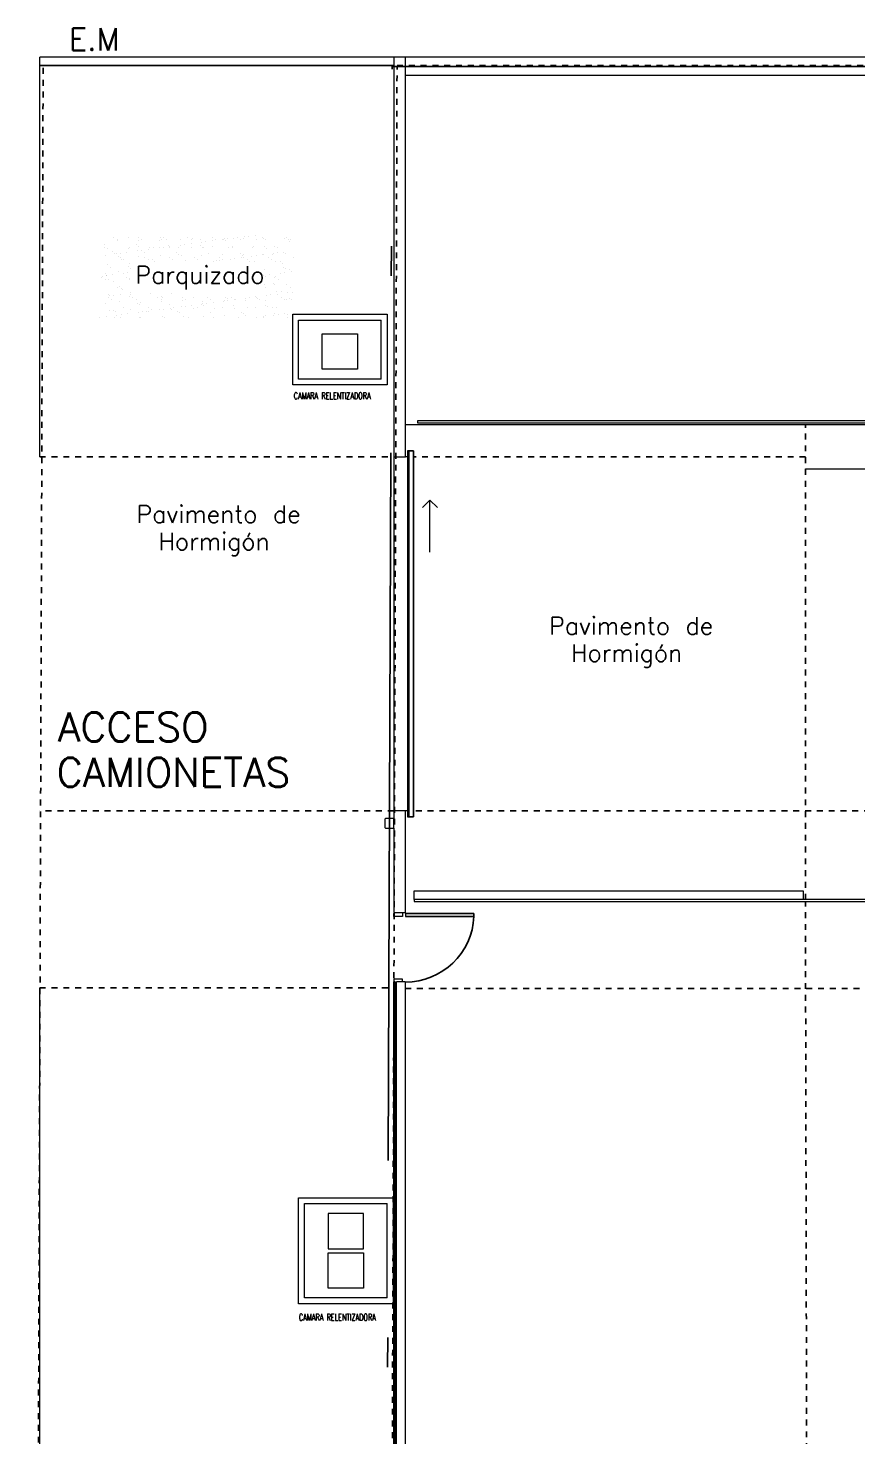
# Model space of a CAD drawing. Header units: millimetres. Extents: x 182 to 305, y 81 to 164.
# Drawn here: x 181.96 to 196.03, y 137.63 to 161.51 of the extents above; entities that cross this region are included whole.
import ezdxf

# ---------------------------------------------------------------- set-up
doc = ezdxf.new("R2010")
doc.units = ezdxf.units.MM
for name, pattern in [('ACAD_ISO04W100', [30.5, 24, -3, 0.5, -3]), ('ACAD_ISO10W100', [18.5, 12, -3, 0.5, -3]), ('Dash', [3.5, 2, -1.5]), ('Dash dot', [15.875, 6.35, -4.7625, 0, -4.7625]), ('DASHDOT', [1, 0.5, -0.25, 0, -0.25]), ('Hidden', [7.14375, 4.7625, -2.38125])]:
    doc.linetypes.add(name, pattern=pattern)
for name, color, linetype in [('-GNBA-IS-TXT100', 7, 'Continuous'), ('00SILUETA', 7, 'Continuous'), ('Lineas Carpintería', 7, 'Continuous'), ('Lineas Lotes', 7, 'DASHDOT'), ('Lineas Proyecciones', 7, 'Hidden')]:
    doc.layers.add(name, color=color, linetype=linetype)
for name, color, linetype, lineweight in [('A-----NPP', 7, 'Continuous', 9), ('A-----TEP', 7, 'Continuous', 9), ('A-AREAIDM', 7, 'Continuous', 18), ('A-AREALIM', 7, 'Continuous', 9), ('A-DOORSYM', 7, 'Continuous', 9), ('A-FLOROTM', 7, 'Continuous', 9), ('A-WALL', 7, 'Continuous', 9), ('G-PLANOTM', 7, 'Continuous', 9)]:
    doc.layers.add(name, color=color, linetype=linetype, lineweight=lineweight)
doc.styles.add('COTAS', font='simplex.shx', dxfattribs={"width": 0.8})
doc.styles.get("Standard").update_dxf_attribs({"font": 'txt.shx'})

msp = doc.modelspace()

# ---------------------------------------------------------------- linework, layer by layer
at = {"linetype": 'ACAD_ISO10W100'}
for p, q in [((187.881196, 86.816466), (188.133186, 160.861102)), ((188.133186, 160.861102), (304.483929, 160.881522))]:
    msp.add_line(p, q, dxfattribs=at)
at = {"color": 252, "linetype": 'Continuous'}
for p, q in [((183.263756, 157.843068), (183.263756, 157.843068)), ((183.415016, 157.957256), (183.415016, 157.957256)), ((183.471785, 157.921091), (183.471785, 157.921091)), ((183.487017, 157.908764), (183.487017, 157.908764)), ((183.668441, 157.96122), (183.668441, 157.96122)), ((183.802431, 157.838441), (183.802431, 157.838441)), ((183.831387, 157.907113), (183.831387, 157.907113)), ((183.834242, 157.958018), (183.834242, 157.958018)), ((183.891011, 157.921852), (183.891011, 157.921852)), ((184.194982, 157.920212), (184.194982, 157.920212)), ((184.207116, 157.956593), (184.207116, 157.956593)), ((184.231929, 157.933856), (184.231929, 157.933856)), ((184.253468, 157.95878), (184.253468, 157.95878)), ((184.310237, 157.922614), (184.310237, 157.922614)), ((184.349047, 157.826538), (184.349047, 157.826538)), ((184.546442, 157.833264), (184.546442, 157.833264)), ((184.547362, 157.924707), (184.547362, 157.924707)), ((184.616513, 157.842489), (184.616513, 157.842489)), ((184.672694, 157.959541), (184.672694, 157.959541)), ((184.725957, 157.856898), (184.725957, 157.856898)), ((184.729463, 157.923376), (184.729463, 157.923376)), ((184.753732, 157.94469), (184.753732, 157.94469)), ((184.891732, 157.923055), (184.891732, 157.923055)), ((184.908809, 157.880971), (184.908809, 157.880971)), ((184.978879, 157.890196), (184.978879, 157.890196)), ((185.088323, 157.904604), (185.088323, 157.904604)), ((185.09192, 157.960303), (185.09192, 157.960303)), ((185.148689, 157.924138), (185.148689, 157.924138)), ((185.255326, 157.936155), (185.255326, 157.936155)), ((185.271175, 157.928677), (185.271175, 157.928677)), ((185.292407, 157.940063), (185.292407, 157.940063)), ((185.31722, 157.917326), (185.31722, 157.917326)), ((185.341246, 157.937902), (185.341246, 157.937902)), ((185.45069, 157.952311), (185.45069, 157.952311)), ((185.511146, 157.961065), (185.511146, 157.961065)), ((185.567915, 157.924899), (185.567915, 157.924899)), ((185.607706, 157.940649), (185.607706, 157.940649)), ((185.633542, 157.976384), (185.633542, 157.976384)), ((185.703612, 157.985609), (185.703612, 157.985609)), ((185.813056, 158.000017), (185.813056, 158.000017)), ((185.839023, 157.92816), (185.839023, 157.92816)), ((185.930372, 157.961827), (185.930372, 157.961827)), ((185.952076, 157.938998), (185.952076, 157.938998)), ((185.987141, 157.925661), (185.987141, 157.925661)), ((186.31567, 157.952097), (186.31567, 157.952097)), ((186.349598, 157.962588), (186.349598, 157.962588)), ((186.377698, 157.923533), (186.377698, 157.923533)), ((186.402512, 157.900796), (186.402512, 157.900796)), ((186.406367, 157.926423), (186.406367, 157.926423)), ((183.256926, 157.790133), (183.256926, 157.790133)), ((183.276491, 157.666072), (183.276491, 157.666072)), ((183.305455, 157.769447), (183.305455, 157.769447)), ((183.397746, 157.720288), (183.397746, 157.720288)), ((183.422559, 157.697551), (183.422559, 157.697551)), ((183.459343, 157.690145), (183.459343, 157.690145)), ((183.495498, 157.649375), (183.495498, 157.649375)), ((183.523739, 157.620154), (183.523739, 157.620154)), ((183.529414, 157.69937), (183.529414, 157.69937)), ((183.539677, 157.590232), (183.539677, 157.590232)), ((183.638858, 157.713778), (183.638858, 157.713778)), ((183.66905, 157.782546), (183.66905, 157.782546)), ((183.676152, 157.790894), (183.676152, 157.790894)), ((183.821709, 157.737851), (183.821709, 157.737851)), ((183.827244, 157.815704), (183.827244, 157.815704)), ((183.839868, 157.647724), (183.839868, 157.647724)), ((183.89178, 157.747076), (183.89178, 157.747076)), ((183.942965, 157.620916), (183.942965, 157.620916)), ((183.944362, 157.708385), (183.944362, 157.708385)), ((184.001224, 157.761485), (184.001224, 157.761485)), ((184.02143, 157.787041), (184.02143, 157.787041)), ((184.095378, 157.791656), (184.095378, 157.791656)), ((184.184076, 157.785558), (184.184076, 157.785558)), ((184.203462, 157.660823), (184.203462, 157.660823)), ((184.254147, 157.794783), (184.254147, 157.794783)), ((184.362191, 157.621678), (184.362191, 157.621678)), ((184.363591, 157.809191), (184.363591, 157.809191)), ((184.3658, 157.785389), (184.3658, 157.785389)), ((184.483037, 157.703758), (184.483037, 157.703758)), ((184.507851, 157.681021), (184.507851, 157.681021)), ((184.514604, 157.792418), (184.514604, 157.792418)), ((184.555842, 157.665318), (184.555842, 157.665318)), ((184.729394, 157.798489), (184.729394, 157.798489)), ((184.781417, 157.622439), (184.781417, 157.622439)), ((184.838186, 157.586274), (184.838186, 157.586274)), ((184.887722, 157.82191), (184.887722, 157.82191)), ((184.900212, 157.663666), (184.900212, 157.663666)), ((184.912535, 157.799173), (184.912535, 157.799173)), ((184.93383, 157.79318), (184.93383, 157.79318)), ((185.029653, 157.691855), (185.029653, 157.691855)), ((185.081774, 157.802984), (185.081774, 157.802984)), ((185.200643, 157.623201), (185.200643, 157.623201)), ((185.257412, 157.587035), (185.257412, 157.587035)), ((185.263806, 157.676766), (185.263806, 157.676766)), ((185.353056, 157.793941), (185.353056, 157.793941)), ((185.395294, 157.596466), (185.395294, 157.596466)), ((185.426144, 157.801332), (185.426144, 157.801332)), ((185.434338, 157.810007), (185.434338, 157.810007)), ((185.465365, 157.605691), (185.465365, 157.605691)), ((185.568329, 157.687228), (185.568329, 157.687228)), ((185.574809, 157.6201), (185.574809, 157.6201)), ((185.593142, 157.664491), (185.593142, 157.664491)), ((185.616186, 157.68126), (185.616186, 157.68126)), ((185.619869, 157.623963), (185.619869, 157.623963)), ((185.676638, 157.587797), (185.676638, 157.587797)), ((185.757661, 157.644173), (185.757661, 157.644173)), ((185.772282, 157.794703), (185.772282, 157.794703)), ((185.789738, 157.814432), (185.789738, 157.814432)), ((185.827732, 157.653398), (185.827732, 157.653398)), ((185.937176, 157.667806), (185.937176, 157.667806)), ((185.960556, 157.679609), (185.960556, 157.679609)), ((185.973014, 157.80538), (185.973014, 157.80538)), ((185.997827, 157.782643), (185.997827, 157.782643)), ((186.039095, 157.624724), (186.039095, 157.624724)), ((186.095864, 157.588559), (186.095864, 157.588559)), ((186.114944, 157.675325), (186.114944, 157.675325)), ((186.120027, 157.691879), (186.120027, 157.691879)), ((186.142118, 157.818926), (186.142118, 157.818926)), ((186.190098, 157.701104), (186.190098, 157.701104)), ((186.191508, 157.795465), (186.191508, 157.795465)), ((186.299542, 157.715513), (186.299542, 157.715513)), ((186.324151, 157.692708), (186.324151, 157.692708)), ((186.458321, 157.625486), (186.458321, 157.625486)), ((183.268983, 157.3493), (183.268983, 157.3493)), ((183.313935, 157.510058), (183.313935, 157.510058)), ((183.365649, 157.453031), (183.365649, 157.453031)), ((183.503978, 157.389986), (183.503978, 157.389986)), ((183.580508, 157.583989), (183.580508, 157.583989)), ((183.583462, 157.357934), (183.583462, 157.357934)), ((183.653533, 157.367159), (183.653533, 157.367159)), ((183.673668, 157.467453), (183.673668, 157.467453)), ((183.67753, 157.523157), (183.67753, 157.523157)), ((183.698481, 157.444716), (183.698481, 157.444716)), ((183.999734, 157.58475), (183.999734, 157.58475)), ((184.078353, 157.585605), (184.078353, 157.585605)), ((184.103166, 157.562868), (184.103166, 157.562868)), ((184.41896, 157.585512), (184.41896, 157.585512)), ((184.624968, 157.573702), (184.624968, 157.573702)), ((185.102999, 157.557985), (185.102999, 157.557985)), ((185.163644, 157.569075), (185.163644, 157.569075)), ((185.212443, 157.572393), (185.212443, 157.572393)), ((185.710259, 157.557172), (185.710259, 157.557172)), ((185.798218, 157.555043), (185.798218, 157.555043)), ((185.969037, 157.42022), (185.969037, 157.42022)), ((186.150599, 157.559537), (186.150599, 157.559537)), ((186.244146, 157.359668), (186.244146, 157.359668)), ((186.248935, 157.552545), (186.248935, 157.552545)), ((186.273748, 157.529808), (186.273748, 157.529808)), ((186.300231, 157.458363), (186.300231, 157.458363)), ((186.314217, 157.368893), (186.314217, 157.368893)), ((186.332631, 157.433319), (186.332631, 157.433319)), ((186.390866, 157.422489), (186.390866, 157.422489)), ((186.423661, 157.383302), (186.423661, 157.383302)), ((183.213236, 157.28229), (183.213236, 157.28229)), ((183.221095, 157.310228), (183.221095, 157.310228)), ((183.270005, 157.246125), (183.270005, 157.246125)), ((183.291166, 157.319453), (183.291166, 157.319453)), ((183.293796, 157.326563), (183.293796, 157.326563)), ((183.322416, 157.250669), (183.322416, 157.250669)), ((183.40061, 157.333861), (183.40061, 157.333861)), ((183.410913, 157.219245), (183.410913, 157.219245)), ((183.474372, 157.115928), (183.474372, 157.115928)), ((183.512458, 157.130597), (183.512458, 157.130597)), ((183.632462, 157.283052), (183.632462, 157.283052)), ((183.68601, 157.263768), (183.68601, 157.263768)), ((183.689231, 157.246886), (183.689231, 157.246886)), ((185.951851, 157.321187), (185.951851, 157.321187)), ((185.977517, 157.160831), (185.977517, 157.160831)), ((185.986181, 157.304337), (185.986181, 157.304337)), ((185.989728, 157.120499), (185.989728, 157.120499)), ((186.061295, 157.335595), (186.061295, 157.335595)), ((186.120171, 157.181557), (186.120171, 157.181557)), ((186.144984, 157.15882), (186.144984, 157.15882)), ((186.147818, 157.287622), (186.147818, 157.287622)), ((186.159079, 157.300148), (186.159079, 157.300148)), ((186.204586, 157.251457), (186.204586, 157.251457)), ((186.341111, 157.17393), (186.341111, 157.17393)), ((186.408954, 157.12126), (186.408954, 157.12126)), ((183.321959, 156.945188), (183.321959, 156.945188)), ((183.330896, 156.99128), (183.330896, 156.99128)), ((183.345215, 156.978017), (183.345215, 156.978017)), ((183.378727, 156.909023), (183.378727, 156.909023)), ((183.415285, 156.987242), (183.415285, 156.987242)), ((183.520938, 156.871208), (183.520938, 156.871208)), ((183.524729, 157.00165), (183.524729, 157.00165)), ((183.544904, 157.096465), (183.544904, 157.096465)), ((183.569717, 157.073728), (183.569717, 157.073728)), ((183.686835, 156.966409), (183.686835, 156.966409)), ((183.69449, 157.004379), (183.69449, 157.004379)), ((183.707581, 157.025723), (183.707581, 157.025723)), ((183.741185, 156.94595), (183.741185, 156.94595)), ((183.797953, 156.909784), (183.797953, 156.909784)), ((184.04687, 157.008874), (184.04687, 157.008874)), ((184.160411, 156.946712), (184.160411, 156.946712)), ((184.217179, 156.910546), (184.217179, 156.910546)), ((184.22551, 156.961782), (184.22551, 156.961782)), ((184.228902, 156.882656), (184.228902, 156.882656)), ((184.250323, 156.939045), (184.250323, 156.939045)), ((184.39124, 157.007222), (184.39124, 157.007222)), ((184.579637, 156.947473), (184.579637, 156.947473)), ((184.581282, 156.887151), (184.581282, 156.887151)), ((184.636405, 156.911308), (184.636405, 156.911308)), ((184.772126, 156.949879), (184.772126, 156.949879)), ((184.925652, 156.885499), (184.925652, 156.885499)), ((184.998863, 156.948235), (184.998863, 156.948235)), ((185.055631, 156.912069), (185.055631, 156.912069)), ((185.281166, 156.884338), (185.281166, 156.884338)), ((185.289247, 156.898599), (185.289247, 156.898599)), ((185.310801, 156.945252), (185.310801, 156.945252)), ((185.335614, 156.922515), (185.335614, 156.922515)), ((185.351237, 156.893563), (185.351237, 156.893563)), ((185.418088, 156.948997), (185.418088, 156.948997)), ((185.460681, 156.907972), (185.460681, 156.907972)), ((185.474857, 156.912831), (185.474857, 156.912831)), ((185.641627, 156.903093), (185.641627, 156.903093)), ((185.643532, 156.932045), (185.643532, 156.932045)), ((185.713603, 156.94127), (185.713603, 156.94127)), ((185.823047, 156.955678), (185.823047, 156.955678)), ((185.837314, 156.949759), (185.837314, 156.949759)), ((185.857417, 156.933349), (185.857417, 156.933349)), ((185.894083, 156.913593), (185.894083, 156.913593)), ((185.985997, 156.901442), (185.985997, 156.901442)), ((186.005899, 156.979751), (186.005899, 156.979751)), ((186.07597, 156.988976), (186.07597, 156.988976)), ((186.167559, 157.040759), (186.167559, 157.040759)), ((186.185414, 157.003385), (186.185414, 157.003385)), ((186.25654, 156.95052), (186.25654, 156.95052)), ((186.262102, 157.051501), (186.262102, 157.051501)), ((186.313309, 156.914355), (186.313309, 156.914355)), ((186.349591, 156.914541), (186.349591, 156.914541)), ((186.368265, 157.027457), (186.368265, 157.027457)), ((186.396093, 156.928722), (186.396093, 156.928722)), ((186.420906, 156.905985), (186.420906, 156.905985)), ((186.438336, 157.036682), (186.438336, 157.036682)), ((183.28215, 156.848257), (183.28215, 156.848257)), ((183.339376, 156.731891), (183.339376, 156.731891)), ((183.41614, 156.725477), (183.41614, 156.725477)), ((183.440953, 156.70274), (183.440953, 156.70274)), ((183.469334, 156.645806), (183.469334, 156.645806)), ((183.539405, 156.655031), (183.539405, 156.655031)), ((183.583095, 156.778826), (183.583095, 156.778826)), ((183.648849, 156.669439), (183.648849, 156.669439)), ((183.70297, 156.74499), (183.70297, 156.74499)), ((183.820825, 156.84363), (183.820825, 156.84363)), ((183.8317, 156.693512), (183.8317, 156.693512)), ((183.845638, 156.820893), (183.845638, 156.820893)), ((183.865308, 156.869556), (183.865308, 156.869556)), ((183.901771, 156.702737), (183.901771, 156.702737)), ((183.962756, 156.713574), (183.962756, 156.713574)), ((184.002321, 156.779588), (184.002321, 156.779588)), ((184.011215, 156.717146), (184.011215, 156.717146)), ((184.05535, 156.749485), (184.05535, 156.749485)), ((184.194067, 156.741219), (184.194067, 156.741219)), ((184.264137, 156.750444), (184.264137, 156.750444)), ((184.367441, 156.831726), (184.367441, 156.831726)), ((184.373581, 156.764852), (184.373581, 156.764852)), ((184.39972, 156.747833), (184.39972, 156.747833)), ((184.421547, 156.78035), (184.421547, 156.78035)), ((184.501432, 156.708947), (184.501432, 156.708947)), ((184.526245, 156.68621), (184.526245, 156.68621)), ((184.556433, 156.788925), (184.556433, 156.788925)), ((184.626504, 156.79815), (184.626504, 156.79815)), ((184.735948, 156.812559), (184.735948, 156.812559)), ((184.763315, 156.760933), (184.763315, 156.760933)), ((184.840772, 156.781111), (184.840772, 156.781111)), ((184.906117, 156.827099), (184.906117, 156.827099)), ((184.9188, 156.836632), (184.9188, 156.836632)), ((184.93093, 156.804362), (184.93093, 156.804362)), ((184.98887, 156.845857), (184.98887, 156.845857)), ((185.048047, 156.697044), (185.048047, 156.697044)), ((185.098314, 156.860265), (185.098314, 156.860265)), ((185.115695, 156.765428), (185.115695, 156.765428)), ((185.259998, 156.781873), (185.259998, 156.781873)), ((185.297727, 156.63921), (185.297727, 156.63921)), ((185.452732, 156.815196), (185.452732, 156.815196)), ((185.460065, 156.763776), (185.460065, 156.763776)), ((185.586723, 156.692417), (185.586723, 156.692417)), ((185.611536, 156.66968), (185.611536, 156.66968)), ((185.650107, 156.643704), (185.650107, 156.643704)), ((185.679224, 156.782635), (185.679224, 156.782635)), ((185.823659, 156.776876), (185.823659, 156.776876)), ((185.991408, 156.810569), (185.991408, 156.810569)), ((185.994477, 156.642053), (185.994477, 156.642053)), ((186.016221, 156.787832), (186.016221, 156.787832)), ((186.09845, 156.783397), (186.09845, 156.783397)), ((186.130018, 156.64754), (186.130018, 156.64754)), ((186.133338, 156.680513), (186.133338, 156.680513)), ((186.176039, 156.78137), (186.176039, 156.78137)), ((186.200089, 156.656765), (186.200089, 156.656765)), ((186.309533, 156.671174), (186.309533, 156.671174)), ((186.358071, 156.655152), (186.358071, 156.655152)), ((183.177038, 156.607324), (183.177038, 156.607324)), ((183.177038, 156.607324), (183.177038, 156.607324)), ((183.286482, 156.621733), (183.286482, 156.621733)), ((183.430681, 156.608086), (183.430681, 156.608086)), ((183.529418, 156.611819), (183.529418, 156.611819)), ((183.849907, 156.608848), (183.849907, 156.608848)), ((183.873788, 156.610167), (183.873788, 156.610167)), ((184.237382, 156.623267), (184.237382, 156.623267)), ((184.269133, 156.60961), (184.269133, 156.60961)), ((184.589763, 156.627762), (184.589763, 156.627762)), ((184.688359, 156.610371), (184.688359, 156.610371)), ((184.934133, 156.62611), (184.934133, 156.62611)), ((185.107585, 156.611133), (185.107585, 156.611133)), ((185.526811, 156.611895), (185.526811, 156.611895)), ((185.837722, 156.609059), (185.837722, 156.609059)), ((185.946037, 156.612656), (185.946037, 156.612656)), ((185.947166, 156.623467), (185.947166, 156.623467)), ((186.365263, 156.613418), (186.365263, 156.613418))]:
    msp.add_line(p, q, dxfattribs=at)
at = {"layer": '00SILUETA', "color": 252, "lineweight": 9}
for p, q in [((186.449806, 155.464111), (186.449806, 156.664111)), ((186.449806, 156.664111), (188.049806, 156.664111)), ((188.049806, 156.664111), (188.049806, 155.464111)), ((186.549806, 155.564111), (186.549806, 156.564111)), ((186.549806, 156.564111), (187.949806, 156.564111)), ((187.949806, 155.564111), (187.949806, 156.564111)), ((186.949806, 155.730811), (186.949806, 156.330811)), ((186.949806, 156.330811), (187.549806, 156.330811)), ((187.549806, 156.330811), (187.549806, 155.730811)), ((187.549806, 155.730811), (186.949806, 155.730811)), ((188.049806, 155.464111), (186.449806, 155.464111)), ((187.949806, 155.564111), (186.549806, 155.564111)), ((186.549806, 139.888204), (186.549806, 141.688237)), ((186.549806, 141.688237), (188.149806, 141.688237)), ((188.149806, 141.688237), (188.149806, 139.888204)), ((186.649806, 139.988204), (186.649806, 141.588237)), ((186.649806, 141.588237), (188.049806, 141.588237)), ((187.649806, 141.42157), (187.049806, 141.42157)), ((187.049806, 141.42157), (187.049806, 140.82157)), ((187.649806, 140.82157), (187.649806, 141.42157)), ((188.049806, 139.988204), (188.049806, 141.588237)), ((188.049806, 140.28822), (188.049806, 141.28822)), ((187.049806, 140.82157), (187.649806, 140.82157)), ((187.049806, 140.154904), (187.049806, 140.754904)), ((187.049806, 140.754904), (187.649806, 140.754904)), ((187.049806, 140.154904), (187.049806, 140.754904)), ((187.049806, 140.754904), (187.649806, 140.754904)), ((187.649806, 140.754904), (187.649806, 140.154904)), ((187.649806, 140.754904), (187.649806, 140.154904)), ((188.049806, 139.988204), (186.649806, 139.988204)), ((187.649806, 140.154904), (187.049806, 140.154904)), ((187.649806, 140.154904), (187.049806, 140.154904)), ((188.149806, 139.888204), (186.549806, 139.888204))]:
    msp.add_line(p, q, dxfattribs=at)
at = {"layer": 'A-----NPP', "color": 252, "linetype": 'Dash dot', "lineweight": 25}
msp.add_line((182.161099, 160.877005), (188.161099, 160.877005), dxfattribs=at)
at = {"layer": 'A-----NPP', "color": 252, "linetype": 'Dash', "lineweight": 18}
msp.add_line((188.161099, 154.244648), (188.161099, 148.244648), dxfattribs=at)
msp.add_line((188.161099, 154.244648), (188.161099, 148.244648), dxfattribs=at)
at = {"layer": 'A-----NPP', "color": 252}
for p, q in [((188.774702, 153.512239), (188.647422, 153.38496)), ((188.774702, 152.632239), (188.774702, 153.512239)), ((188.774702, 153.512239), (188.901981, 153.38496))]:
    msp.add_line(p, q, dxfattribs=at)
at = {"layer": 'A-AREALIM', "color": 252}
msp.add_line((188.161099, 161.017443), (182.161099, 161.017443), dxfattribs=at)
at = {"layer": 'A-DOORSYM', "color": 252}
for p, q in [((188.161099, 146.454648), (188.161099, 146.504648)), ((188.310099, 146.454648), (188.161099, 146.454648)), ((188.310099, 146.504648), (188.310099, 146.454648)), ((188.361099, 146.504648), (188.361099, 146.453648)), ((188.161099, 145.394648), (188.161099, 145.344648)), ((188.310099, 145.394648), (188.161099, 145.394648)), ((188.310099, 145.344648), (188.310099, 145.394648))]:
    msp.add_line(p, q, dxfattribs=at)
at = {"layer": 'A-FLOROTM', "color": 252}
for p, q in [((188.161099, 161.017443), (182.161099, 161.017443)), ((182.161099, 154.244648), (182.161099, 161.017443)), ((182.161099, 160.877005), (188.161099, 160.877005)), ((188.361099, 154.794648), (196.231099, 154.794648)), ((188.161099, 154.244648), (188.161099, 148.244648)), ((188.396106, 154.244648), (188.361099, 154.244648)), ((195.141206, 154.044648), (196.231099, 154.044648)), ((188.396106, 148.244648), (188.361099, 148.244648)), ((182.161099, 125.324648), (182.161099, 145.244648)), ((188.186106, 145.236146), (188.206106, 145.236146))]:
    msp.add_line(p, q, dxfattribs=at)
at = {"layer": 'A-WALL', "color": 252, "lineweight": 18}
for p, q in [((188.161099, 161.017443), (188.161099, 154.244648)), ((304.551104, 161.017443), (188.161099, 161.017443)), ((188.361099, 161.017443), (188.161099, 161.017443)), ((188.161099, 161.017443), (188.161099, 154.244648)), ((188.361099, 154.244648), (188.361099, 161.017443)), ((188.361099, 154.244648), (188.361099, 160.717443)), ((188.361099, 160.717443), (301.368337, 160.717443)), ((206.136006, 154.854648), (188.566099, 154.854648)), ((188.566099, 154.854648), (188.566099, 154.824648)), ((188.566099, 154.824648), (206.136006, 154.824648)), ((188.161099, 154.244648), (188.361099, 154.244648)), ((188.161099, 154.244648), (188.361099, 154.244648)), ((188.161099, 148.244648), (188.161099, 148.116529)), ((188.361099, 148.244648), (188.161099, 148.244648)), ((188.361099, 146.524648), (188.361099, 148.244648)), ((188.161099, 147.95362), (188.161099, 146.524648)), ((202.466106, 146.739648), (188.511151, 146.739648)), ((188.511151, 146.739648), (188.511151, 146.709648)), ((188.511151, 146.709648), (202.466106, 146.709648)), ((188.161099, 146.524648), (188.361099, 146.524648)), ((188.156106, 145.344648), (188.156106, 125.764648)), ((188.186106, 145.344648), (188.156106, 145.344648)), ((188.186106, 125.764648), (188.186106, 145.344648))]:
    msp.add_line(p, q, dxfattribs=at)
at = {"layer": 'A-WALL', "color": 252}
for p, q in [((188.511151, 146.889648), (195.103601, 146.889648)), ((188.511151, 146.739648), (188.511151, 146.889648)), ((195.103601, 146.889648), (195.103601, 146.739648)), ((188.206106, 125.764648), (188.206106, 145.344648)), ((188.356106, 145.344648), (188.206106, 145.344648)), ((188.356106, 145.344648), (188.356106, 125.764648))]:
    msp.add_line(p, q, dxfattribs=at)
at = {"layer": 'G-PLANOTM', "color": 252}
for p, q in [((188.0211, 148.116529), (188.009645, 148.105074)), ((188.009645, 148.105074), (188.009645, 147.965074)), ((188.1611, 148.116529), (188.0211, 148.116529)), ((188.1611, 147.95362), (188.1611, 148.116529)), ((188.009645, 147.965074), (188.0211, 147.95362)), ((188.0211, 147.95362), (188.1611, 147.95362))]:
    msp.add_line(p, q, dxfattribs=at)
at = {"layer": 'Lineas Carpintería', "color": 252, "lineweight": 18}
for p, q in [((188.426106, 154.344648), (188.396106, 154.344648)), ((188.396106, 154.344648), (188.396106, 148.144648)), ((188.426106, 148.144648), (188.426106, 154.344648)), ((188.396106, 148.144648), (188.426106, 148.144648))]:
    msp.add_line(p, q, dxfattribs=at)
at = {"layer": 'Lineas Carpintería', "color": 252}
for p, q in [((188.426106, 154.344648), (188.498606, 154.344648)), ((188.498606, 154.344648), (188.498606, 148.144648)), ((188.426106, 148.144648), (188.498606, 148.144648)), ((188.361099, 146.504648), (189.52167, 146.504648)), ((188.361099, 146.453648), (189.52167, 146.453648)), ((189.52167, 146.504648), (189.52167, 146.453648))]:
    msp.add_line(p, q, dxfattribs=at)
msp.add_arc((188.361099, 146.504648), 1.161691, 270, 357.483821, dxfattribs=at)
at = {"layer": 'Lineas Lotes', "color": 252, "linetype": 'ACAD_ISO04W100', "ltscale": 4e-05}
for p, q in [((181.964514, 86.337005), (182.21819, 160.877005)), ((182.21819, 160.877005), (304.568899, 160.877005)), ((187.966165, 86.81195), (188.218155, 160.856586))]:
    msp.add_line(p, q, dxfattribs=at)
at = {"layer": 'Lineas Proyecciones', "color": 252, "linetype": 'Hidden', "ltscale": 0.005}
for p, q in [((195.141206, 146.739648), (195.141206, 154.794648)), ((182.161099, 154.244648), (188.161099, 154.244648)), ((195.141206, 154.244648), (188.498606, 154.244648)), ((188.161099, 148.244648), (182.161099, 148.244648)), ((205.636006, 148.244648), (188.498606, 148.244648)), ((195.186117, 126.426459), (195.141206, 146.709648)), ((182.161099, 145.244648), (188.156106, 145.244648)), ((188.356106, 145.236146), (196.146099, 145.236146))]:
    msp.add_line(p, q, dxfattribs=at)

# ---------------------------------------------------------------- texts
at = {"layer": '-GNBA-IS-TXT100', "color": 252, "style": 'COTAS', "width": 0.7}
for p in [(186.465864, 155.22285), (186.554099, 139.603622)]:
    msp.add_text('CAMARA RELENTIZADORA', height=0.115026, dxfattribs=at).set_placement(p)
at = {"layer": 'A-----TEP', "color": 252}
for s, p in [('ACCESO', (182.471251, 149.42212)), ('CAMIONETAS', (182.447797, 148.652889))]:
    msp.add_text(s, height=0.491766, dxfattribs=at).set_placement(p)
at = {"layer": 'A-AREAIDM', "color": 252}
for s, height, p in [('E.M', 0.377677, (182.655938, 161.133637)), ('Parquizado', 0.29506, (183.784186, 157.181173)), ('Pavimento de', 0.29506, (183.803552, 153.12543)), ('Hormigón', 0.29506, (184.175395, 152.663892)), ('Pavimento de', 0.29506, (190.797107, 151.233449)), ('Hormigón', 0.29506, (191.168951, 150.771911))]:
    msp.add_text(s, height=height, dxfattribs=at).set_placement(p)

doc.saveas('drawing.dxf')
